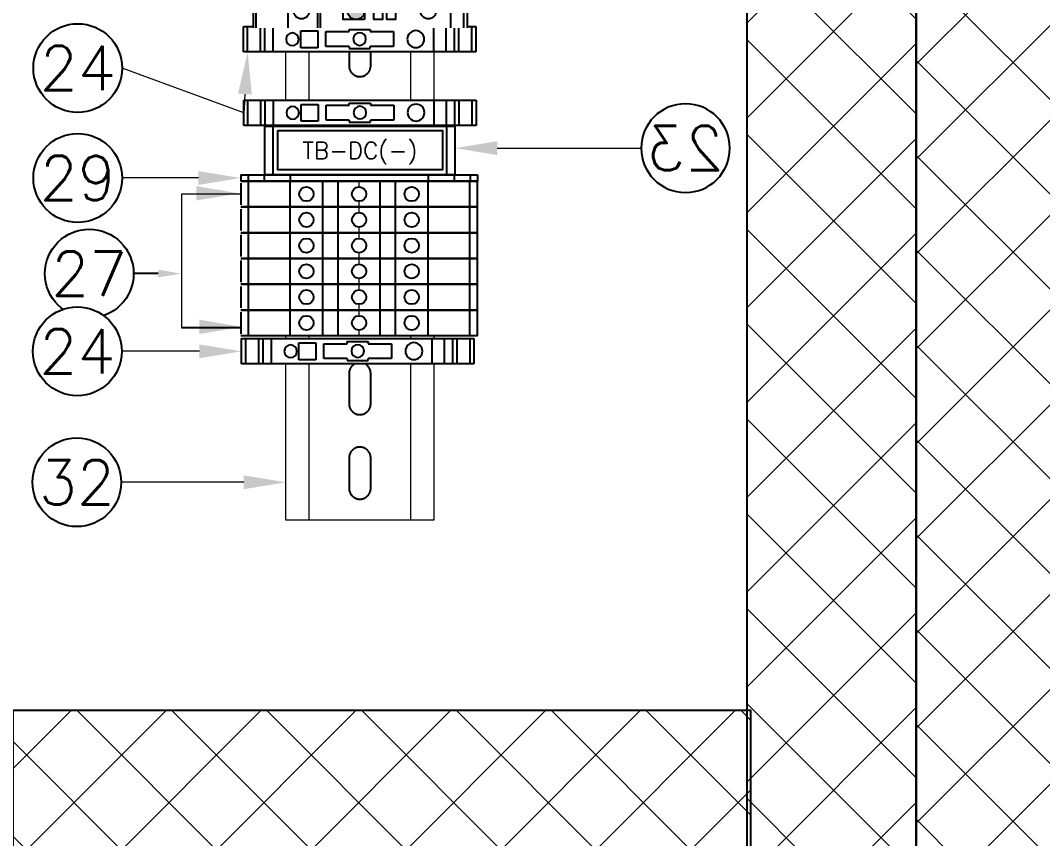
# Model space of a CAD drawing. Header units: millimetres. Extents: x 2205 to 3814, y 620 to 2277.
# Drawn here: x 3064.4 to 3306.3, y 1456.1 to 1649.8 of the extents above; entities that cross this region are included whole.
import ezdxf
from ezdxf import colors
from ezdxf.entities.mleader import LeaderData, LeaderLine
from ezdxf.enums import TextEntityAlignment as Align
from ezdxf.math import Vec2, Vec3

# ---------------------------------------------------------------- set-up
doc = ezdxf.new("R2010")
doc.units = ezdxf.units.MM
doc.set_wipeout_variables(frame=1)
for name, color, linetype, lineweight in [('EL-achurados', 7, 'Continuous', 9), ('EL-componentes', 7, 'Continuous', 25), ('EL-Cotas', 7, 'Continuous', 18)]:
    doc.layers.add(name, color=color, linetype=linetype, lineweight=lineweight)
doc.styles.add('ROMANS', font='romans.shx', dxfattribs={"height": 14})
doc.styles.get("Standard").update_dxf_attribs({"font": 'arial.ttf'})

# ---------------------------------------------------------------- blocks, each defined once
blk = doc.blocks.new('*U30')
blk.add_wipeout([(1.79, 48.55), (243.43, 48.55), (243.43, 13.55), (1.79, 13.55)])
for points in [[(1.78, 48.55), (243.44, 48.55), (243.44, 13.55), (1.78, 13.55)], [(1.79, 43.05), (243.43, 43.05), (243.43, 19.05), (1.79, 19.05), (1.79, 31.05)]]:
    blk.add_lwpolyline(points, close=True)
at = {"layer": 'EL-componentes', "color": 7, "linetype": 'Continuous', "lineweight": 25}
for points in [[(15.76, 33.55), (12.29, 33.55), (8.82, 33.55), (6.04, 33.55), (6.04, 31.05), (6.04, 28.55), (8.82, 28.55), (12.29, 28.55), (15.76, 28.55), (17.37, 28.55), (18.17, 29.8), (18.97, 31.05), (18.17, 32.3), (17.37, 33.55), (15.76, 33.55)], [(35.76, 33.55), (32.29, 33.55), (28.82, 33.55), (26.04, 33.55), (26.04, 31.05), (26.04, 28.55), (28.82, 28.55), (32.29, 28.55), (35.76, 28.55), (37.37, 28.55), (38.17, 29.8), (38.97, 31.05), (38.17, 32.3), (37.37, 33.55), (35.76, 33.55)], [(55.76, 33.55), (52.29, 33.55), (48.82, 33.55), (46.04, 33.55), (46.04, 31.05), (46.04, 28.55), (48.82, 28.55), (52.29, 28.55), (55.76, 28.55), (57.37, 28.55), (58.17, 29.8), (58.97, 31.05), (58.17, 32.3), (57.37, 33.55), (55.76, 33.55)], [(75.76, 33.55), (72.29, 33.55), (68.82, 33.55), (66.04, 33.55), (66.04, 31.05), (66.04, 28.55), (68.82, 28.55), (72.29, 28.55), (75.76, 28.55), (77.37, 28.55), (78.17, 29.8), (78.97, 31.05), (78.17, 32.3), (77.37, 33.55), (75.76, 33.55)], [(95.76, 33.55), (92.29, 33.55), (88.82, 33.55), (86.04, 33.55), (86.04, 31.05), (86.04, 28.55), (88.82, 28.55), (92.29, 28.55), (95.76, 28.55), (97.37, 28.55), (98.17, 29.8), (98.97, 31.05), (98.17, 32.3), (97.37, 33.55), (95.76, 33.55)], [(115.76, 33.55), (112.29, 33.55), (108.82, 33.55), (106.04, 33.55), (106.04, 31.05), (106.04, 28.55), (108.82, 28.55), (112.29, 28.55), (115.76, 28.55), (117.37, 28.55), (118.17, 29.8), (118.97, 31.05), (118.17, 32.3), (117.37, 33.55), (115.76, 33.55)], [(135.76, 33.55), (132.29, 33.55), (128.82, 33.55), (126.04, 33.55), (126.04, 31.05), (126.04, 28.55), (128.82, 28.55), (132.29, 28.55), (135.76, 28.55), (137.37, 28.55), (138.17, 29.8), (138.97, 31.05), (138.17, 32.3), (137.37, 33.55), (135.76, 33.55)], [(155.76, 33.55), (152.29, 33.55), (148.82, 33.55), (146.04, 33.55), (146.04, 31.05), (146.04, 28.55), (148.82, 28.55), (152.29, 28.55), (155.76, 28.55), (157.37, 28.55), (158.17, 29.8), (158.97, 31.05), (158.17, 32.3), (157.37, 33.55), (155.76, 33.55)], [(175.76, 33.55), (172.29, 33.55), (168.82, 33.55), (166.04, 33.55), (166.04, 31.05), (166.04, 28.55), (168.82, 28.55), (172.29, 28.55), (175.76, 28.55), (177.37, 28.55), (178.17, 29.8), (178.97, 31.05), (178.17, 32.3), (177.37, 33.55), (175.76, 33.55)], [(195.76, 33.55), (192.29, 33.55), (188.82, 33.55), (186.04, 33.55), (186.04, 31.05), (186.04, 28.55), (188.82, 28.55), (192.29, 28.55), (195.76, 28.55), (197.37, 28.55), (198.17, 29.8), (198.97, 31.05), (198.17, 32.3), (197.37, 33.55), (195.76, 33.55)], [(215.76, 33.55), (212.29, 33.55), (208.82, 33.55), (206.04, 33.55), (206.04, 31.05), (206.04, 28.55), (208.82, 28.55), (212.29, 28.55), (215.76, 28.55), (217.37, 28.55), (218.17, 29.8), (218.97, 31.05), (218.17, 32.3), (217.37, 33.55), (215.76, 33.55)], [(235.76, 33.55), (232.29, 33.55), (228.82, 33.55), (226.04, 33.55), (226.04, 31.05), (226.04, 28.55), (228.82, 28.55), (232.29, 28.55), (235.76, 28.55), (237.37, 28.55), (238.17, 29.8), (238.97, 31.05), (238.17, 32.3), (237.37, 33.55), (235.76, 33.55)]]:
    blk.add_rational_spline(points, [1, 1, 1, 0.707107250279, 1, 0.707107250279, 1, 1, 1, 0.866024791583, 1, 0.866024791583, 1, 0.866024791583, 1], degree=2, knots=[0, 0, 0, 1, 1, 2.570795, 2.570795, 4.14159, 4.14159, 5.14159, 5.14159, 6.18879, 6.18879, 7.23599, 7.23599, 8.28319, 8.28319, 8.28319], dxfattribs=at)
blk = doc.blocks.new('1492-erl35')
at = {"color": 7, "linetype": 'Continuous', "lineweight": 20}
blk.add_wipeout([(0, -27.5), (6, -27.5), (6, 27.5), (0, 27.5)], dxfattribs=at).dxf.layer = 'EL-componentes'
at = {"layer": 'EL-componentes', "color": 7, "linetype": 'Continuous'}
for p, q in [((6, 27.5), (0, 27.5)), ((0, 27.5), (0, -27.5)), ((6, -27.5), (6, 27.5)), ((6, 26.5), (0, 26.5)), ((0, 23.5), (6, 23.5)), ((0, 22.5), (6, 22.5)), ((0, 20.5), (6, 20.5)), ((6, 17.5), (0, 17.5)), ((4.8, 8), (1.3, 8)), ((1.3, 8), (1.3, 2.5)), ((4.8, 2.5), (4.8, 8)), ((0.8, -2.5), (0.8, 2.5)), ((0.8, 2.5), (1.3, 2.5)), ((5.3, 2.5), (4.8, 2.5)), ((5.3, -2.5), (5.3, 2.5)), ((1.3, -2.5), (0.8, -2.5)), ((1.3, -2.5), (1.3, -8)), ((4.8, -8), (4.8, -2.5)), ((4.8, -8), (4.8, -2.5)), ((4.8, -2.5), (5.3, -2.5)), ((1.3, -8), (4.8, -8)), ((5, -9.91), (1, -9.91)), ((1, -9.91), (1, -13.91)), ((5, -13.91), (5, -9.91)), ((1, -13.91), (5, -13.91)), ((6, -20.5), (0, -20.5)), ((6, -22.5), (0, -22.5)), ((6, -23.5), (0, -23.5)), ((0, -26.5), (6, -26.5)), ((0, -27.5), (6, -27.5))]:
    blk.add_line(p, q, dxfattribs=at)
for centre, radius in [((3.05, 13.29), 2), ((3.05, 0), 1.5), ((3, -15.9), 1.5)]:
    blk.add_circle(centre, radius, dxfattribs=at)
blk = doc.blocks.new('1492-GM35')
at = {"linetype": 'Continuous'}
blk.add_wipeout([(-22.5, 0), (-22.5, -11.5), (22.5, -11.5), (22.5, 0)], dxfattribs=at).dxf.layer = 'EL-componentes'
at = {"layer": 'EL-componentes', "linetype": 'Continuous'}
for p, q in [((-22.5, -11.5), (-22.5, 0)), ((-22.5, 0), (22.5, 0)), ((-20.5, -11.5), (-20.5, 0)), ((20.5, 0), (20.5, -11.5)), ((22.5, 0), (22.5, -11.5)), ((22.5, -11.5), (-22.5, -11.5))]:
    blk.add_line(p, q, dxfattribs=at)
blk.add_lwpolyline([(-19.44, -1.03), (19.58, -1.03), (19.58, -10.35), (-19.44, -10.35)], close=True, dxfattribs=at)
blk = doc.blocks.new('1492-J4')
at = {"color": 7, "linetype": 'Continuous', "lineweight": 25}
blk.add_wipeout([(-3.05, 28), (3.05, 28), (3.05, -28), (-3.05, -28)], dxfattribs=at).dxf.layer = 'EL-componentes'
at = {"layer": 'EL-componentes', "color": 7, "linetype": 'Continuous', "lineweight": 25}
for p, q in [((-3.05, -28), (-3.05, 28)), ((2.55, 28), (-2.55, 28)), ((3.05, 28), (3.05, -28)), ((3.05, 26.28), (-3.05, 26.28)), ((3.05, 16.37), (-3.05, 16.37)), ((-3.05, 8.56), (3.05, 8.56)), ((3.05, 5.01), (-3.05, 5.01)), ((3.05, -4.91), (-3.05, -4.91)), ((-3.05, -8.58), (3.05, -8.58)), ((-3.05, -16.35), (3.05, -16.35)), ((-3.05, -26.23), (3.05, -26.23)), ((-3.05, -28), (3.05, -28))]:
    blk.add_line(p, q, dxfattribs=at)
at = {"layer": 'EL-componentes', "color": 8, "linetype": 'Continuous', "lineweight": 5}
for p, q in [((-3.05, 0), (-1.7, 0)), ((1.7, 0), (3.05, 0))]:
    blk.add_line(p, q, dxfattribs=at)
at = {"layer": 'EL-componentes', "color": 7, "linetype": 'Continuous', "lineweight": 25}
for centre in [(0, 12.47), (0, 0), (0, -12.45)]:
    blk.add_circle(centre, 1.7, dxfattribs=at)
blk = doc.blocks.new('1492-EBJ3')
at = {"color": 0, "lineweight": 25}
blk.add_wipeout([(-28, -1.5), (-28, 0), (28, 0), (28, -1.5)], dxfattribs=at)
for p, q in [((-28, 0), (28, 0)), ((-28, 0), (-28, -1.5)), ((-26.27, 0), (-26.27, -1.5)), ((-22.5, 0), (-22.5, -1.5)), ((-16.36, 0), (-16.36, -1.5)), ((28, -1.5), (-28, -1.5)), ((16.36, 0), (16.36, -1.5)), ((22.5, 0), (22.5, -1.5)), ((26.27, 0), (26.27, -1.5)), ((28, 0), (28, -1.5))]:
    blk.add_line(p, q, dxfattribs=at)
blk = doc.blocks.new('_TagCircle')
at = {"linetype": 'Continuous', "transparency": 16777216}
blk.add_wipeout([(-0.094, 3), (-0.282, 2.988), (-0.47, 2.965), (-0.655, 2.929), (-0.837, 2.882), (-1.017, 2.824), (-1.192, 2.755), (-1.363, 2.674), (-1.528, 2.584), (-1.687, 2.482), (-1.84, 2.372), (-1.985, 2.251), (-2.122, 2.122), (-2.251, 1.985), (-2.372, 1.84), (-2.482, 1.687), (-2.584, 1.528), (-2.674, 1.363), (-2.755, 1.192), (-2.824, 1.017), (-2.882, 0.837), (-2.929, 0.655), (-2.965, 0.47), (-2.988, 0.282), (-3, 0.094), (-3, -0.094), (-2.988, -0.282), (-2.965, -0.47), (-2.929, -0.655), (-2.882, -0.837), (-2.824, -1.017), (-2.755, -1.192), (-2.674, -1.363), (-2.584, -1.528), (-2.482, -1.687), (-2.372, -1.84), (-2.251, -1.985), (-2.122, -2.122), (-1.985, -2.251), (-1.84, -2.372), (-1.687, -2.482), (-1.528, -2.584), (-1.363, -2.674), (-1.192, -2.755), (-1.017, -2.824), (-0.837, -2.882), (-0.655, -2.929), (-0.47, -2.965), (-0.282, -2.988), (-0.094, -3), (0, -3), (0.094, -3), (0.282, -2.988), (0.47, -2.965), (0.655, -2.929), (0.837, -2.882), (1.017, -2.824), (1.192, -2.755), (1.363, -2.674), (1.528, -2.584), (1.687, -2.482), (1.84, -2.372), (1.985, -2.251), (1.985, -2.251), (2.122, -2.122), (2.251, -1.985), (2.372, -1.84), (2.482, -1.687), (2.584, -1.528), (2.674, -1.363), (2.755, -1.192), (2.824, -1.017), (2.882, -0.837), (2.929, -0.655), (2.965, -0.47), (2.988, -0.282), (3, 0), (3, 0.094), (2.988, 0.282), (2.976, 0.376), (2.965, 0.47), (2.929, 0.655), (2.882, 0.837), (2.824, 1.017), (2.755, 1.192), (2.674, 1.363), (2.584, 1.528), (2.482, 1.687), (2.372, 1.84), (2.251, 1.985), (2.122, 2.122), (1.985, 2.251), (1.84, 2.372), (1.687, 2.482), (1.548, 2.584), (1.363, 2.674), (1.192, 2.755), (1.017, 2.824), (0.837, 2.882), (0.655, 2.929), (0.47, 2.965), (0.282, 2.988), (0.094, 3)], dxfattribs=at)
at = {"color": 0, "linetype": 'ByBlock', "lineweight": -2, "transparency": 16777216}
blk.add_circle((0, 0), 3, dxfattribs=at)
at = {"layer": 'EL-Cotas', "color": 0, "transparency": 16777216, "style": 'ROMANS'}
blk.add_attdef('#', text='', height=3, dxfattribs=at).set_placement((0, -1.5), align=Align.CENTER)
blk = doc.blocks.new('*U35')
at = {"layer": 'EL-achurados'}
h = blk.add_hatch(dxfattribs=at)
h.set_pattern_fill('ANSI37', color=256, scale=5)
h.set_pattern_definition([(45, (-3422.403, -342.605), (-11.22532, 11.22532), []), (135, (-3422.403, -342.605), (-11.22532, -11.22532), [])])
h.paths.add_polyline_path([(0, 0), (174.54, 0), (174.54, -40), (0, -40)])
at = {"layer": 'EL-componentes'}
blk.add_lwpolyline([(0, 0), (174.54, 0), (174.54, -40), (0, -40)], close=True, dxfattribs=at)
blk = doc.blocks.new('*U38')
at = {"layer": 'EL-achurados'}
h = blk.add_hatch(dxfattribs=at)
h.set_pattern_fill('ANSI37', color=256, scale=5)
h.set_pattern_definition([(45, (-3556.94, -1282.605), (-11.22532, 11.22532), []), (135, (-3556.94, -1282.605), (-11.22532, -11.22532), [])])
h.paths.add_polyline_path([(0, 0), (40, 0), (40, -980), (0, -980)])
at = {"layer": 'EL-componentes'}
blk.add_lwpolyline([(0, 0), (40, 0), (40, -980), (0, -980)], close=True, dxfattribs=at)
blk = doc.blocks.new('*U42')
at = {"layer": 'EL-achurados'}
h = blk.add_hatch(dxfattribs=at)
h.set_pattern_fill('ANSI37', color=256, scale=5)
h.set_pattern_definition([(45, (-3536.94, -1222.605), (-11.22532, 11.22532), []), (135, (-3536.94, -1222.605), (-11.22532, -11.22532), [])])
h.paths.add_polyline_path([(0, 0), (60, 0), (60, -920), (0, -920)])
at = {"layer": 'EL-componentes'}
blk.add_lwpolyline([(0, 0), (60, 0), (60, -920), (0, -920)], close=True, dxfattribs=at)
blk = doc.blocks.new('1492-WFB424')
at = {"linetype": 'Continuous', "lineweight": 25}
blk.add_wipeout([(-25.34, 0), (-25.34, -8), (25.34, -8), (25.34, 0)], dxfattribs=at)
h = blk.add_hatch(color=1, dxfattribs=at)
h.dxf.hatch_style = 1
h.paths.add_polyline_path([(-3.08, -4, 1), (0.92, -4, 1)])
for p, q in [((-25.34, -8), (-25.34, 0)), ((-24.69, -8), (-24.69, 0)), ((-17.12, -8), (-17.12, 0)), ((-10.15, -8), (-10.15, 0)), ((-9.5, -8), (-9.5, 0)), ((21.35, -8), (21.35, 0)), ((24.41, -8), (24.41, 0)), ((24.46, -8), (24.46, 0)), ((25.34, -8), (25.34, 0))]:
    blk.add_line(p, q, dxfattribs=at)
for points in [[(0.92, -6), (-4.12, -6), (-4.12, -2), (0.92, -2)], [(3.12, -2), (5.21, -2), (5.21, -6), (3.12, -6)], [(6.21, -2), (8.29, -2), (8.29, -6), (6.21, -6)]]:
    blk.add_lwpolyline(points, close=True, dxfattribs=at)
for centre in [(-13.98, -4), (16.03, -4)]:
    blk.add_circle(centre, 1.85, dxfattribs=at)
at = {"color": 1, "linetype": 'Continuous', "lineweight": 25}
blk.add_circle((-1.08, -4), 2, dxfattribs=at)

msp = doc.modelspace()

# ---------------------------------------------------------------- block references
at = {"color": 1, "linetype": 'Continuous', "lineweight": 25}
for name, p in [('*U38', (3236.389, 1839.036)), ('*U42', (3276.389, 1779.036)), ('*U35', (3062.628, 1486.503))]:
    msp.add_blockref(name, p, dxfattribs=at)
at = {"layer": 'EL-Cotas', "color": 7, "linetype": 'Continuous', "lineweight": 5, "ltscale": 0.1, "rotation": 270}
msp.add_blockref('*U30', (3113.656, 1774.944), dxfattribs=at)

# ---------------------------------------------------------------- leaders
at = {"color": 7, "linetype": 'Continuous', "lineweight": 5, "ltscale": 0.1}
ml = msp.add_multileader_block('Standard', dxfattribs=at)
ml.set_content('_TagCircle', color=7, scale=3.5)
ml.set_attribute('#', '27', width=0)
ml.set_leader_properties(color=256, linetype='ByLayer', lineweight=-1)
ml.build(insert=Vec2(0, 0))
ml.multileader.update_dxf_attribs({"text_right_attachment_type": 6, "dogleg_length": 1, "arrow_head_size": 5.5, "scale": 2})
ctx = ml.context
ctx.base_point, ctx.scale, ctx.char_height, ctx.arrow_head_size, ctx.landing_gap_size, ctx.plane_origin = Vec3(3070.14, 1589.878), 2, 7.5, 5.5, 4, Vec3(3045.05, 1563.268)
ctx.right_attachment = 6
notes = []
notes.append((ctx, [(1, (1, 1, 0), (3093.14, 1589.878), (-1, 0), 2, [(0, [(3102.487, 1589.878)], 0, [])])]))
ctx.block.insert = Vec3(3080.64, 1589.878)
for ctx, leaders in notes:
    for number, flags, end, landing, length, lines in leaders:
        leader = LeaderData()
        leader.index, (leader.has_last_leader_line, leader.has_dogleg_vector, leader.attachment_direction) = number, flags
        leader.last_leader_point, leader.dogleg_vector, leader.dogleg_length = Vec3(end), Vec3(landing), length
        for number, points, colour, breaks in lines:
            line = LeaderLine()
            line.index, line.vertices, line.color, line.breaks = number, Vec3.list(points), colors.encode_raw_color(colour), breaks
            leader.lines.append(line)
        ctx.leaders.append(leader)

# ---------------------------------------------------------------- next in the draw order: block references
at = {"color": 7, "linetype": 'Continuous', "lineweight": 5, "rotation": 90}
msp.add_blockref('1492-J4', (3144.519, 1608.698), dxfattribs=at)
at = {"layer": 'EL-componentes', "xscale": -1, "rotation": 270}
for p in [(3144.634, 1642.334), (3144.198, 1568.473)]:
    msp.add_blockref('1492-erl35', p, dxfattribs=at)
at = {"layer": 'EL-componentes', "ltscale": 0.1}
ref = msp.add_blockref('1492-GM35', (3144.701, 1624.748), dxfattribs=at)
ref.add_attrib('TB', 'TB-DC(-)', dxfattribs={"layer": '0', "color": 7, "linetype": 'Continuous', "ltscale": 0.1, "height": 4, "style": 'ROMANS'}).set_placement((3144.701, 1618.998), align=Align.MIDDLE_CENTER)

# ---------------------------------------------------------------- next in the draw order: leaders
at = {"layer": 'EL-Cotas', "color": 7, "linetype": 'Continuous', "lineweight": 5, "ltscale": 0.1}
ml = msp.add_multileader_block('Standard', dxfattribs=at)
ml.set_content('_TagCircle', color=7, scale=3.5)
ml.set_attribute('#', '32', width=0)
ml.set_leader_properties(color=256, linetype='ByLayer', lineweight=-1)
ml.build(insert=Vec2(0, 0))
ml.multileader.update_dxf_attribs({"has_dogleg": 0, "text_right_attachment_type": 6, "dogleg_length": 1, "arrow_head_size": 10, "scale": 2})
ctx = ml.context
ctx.base_point, ctx.scale, ctx.char_height, ctx.arrow_head_size, ctx.landing_gap_size, ctx.plane_origin = Vec3(3067.2, 1540.475), 2, 8, 10, 4, Vec3(3115.381, 1548.257)
ctx.right_attachment = 6
notes = []
notes.append((ctx, [(0, (1, 1, 0), (3090.2, 1540.475), (-1, 0), 2, [(0, [(3127.201, 1540.475)], 0, [])])]))
ctx.block.insert = Vec3(3077.7, 1540.475)
for ctx, leaders in notes:
    for number, flags, end, landing, length, lines in leaders:
        leader = LeaderData()
        leader.index, (leader.has_last_leader_line, leader.has_dogleg_vector, leader.attachment_direction) = number, flags
        leader.last_leader_point, leader.dogleg_vector, leader.dogleg_length = Vec3(end), Vec3(landing), length
        for number, points, colour, breaks in lines:
            line = LeaderLine()
            line.index, line.vertices, line.color, line.breaks = number, Vec3.list(points), colors.encode_raw_color(colour), breaks
            leader.lines.append(line)
        ctx.leaders.append(leader)

# ---------------------------------------------------------------- next in the draw order: block references
at = {"color": 7, "linetype": 'Continuous', "lineweight": 5, "rotation": 90}
msp.add_blockref('1492-J4', (3144.519, 1602.598), dxfattribs=at)
at = {"layer": 'EL-componentes', "xscale": -1, "rotation": 270}
msp.add_blockref('1492-erl35', (3144.701, 1624.922), dxfattribs=at)
at = {"layer": 'EL-componentes'}
msp.add_blockref('1492-EBJ3', (3144.519, 1613.248), dxfattribs=at)

# ---------------------------------------------------------------- next in the draw order: linework, layer by layer
at = {"layer": 'EL-Cotas', "color": 7, "linetype": 'Continuous', "lineweight": 5}
msp.add_solid([(3105.976, 1607.172), (3116.105, 1608.861), (3105.976, 1610.577)], dxfattribs=at)

# ---------------------------------------------------------------- next in the draw order: block references
at = {"color": 7, "linetype": 'Continuous', "lineweight": 5, "rotation": 90}
msp.add_blockref('1492-J4', (3144.519, 1596.498), dxfattribs=at)

# ---------------------------------------------------------------- next in the draw order: leaders
at = {"layer": 'EL-Cotas', "color": 7, "linetype": 'Continuous', "lineweight": 5, "ltscale": 0.1}
ml = msp.add_multileader_block('Standard', dxfattribs=at)
ml.set_content('_TagCircle', color=7, scale=3.5)
ml.set_attribute('#', '24', width=0)
ml.set_leader_properties(color=256, linetype='ByLayer', lineweight=-1)
ml.build(insert=Vec2(0, 0))
ml.multileader.update_dxf_attribs({"has_dogleg": 0, "text_right_attachment_type": 6, "dogleg_length": 1, "arrow_head_size": 10, "scale": 2})
ctx = ml.context
ctx.base_point, ctx.scale, ctx.char_height, ctx.arrow_head_size, ctx.landing_gap_size, ctx.plane_origin = Vec3(3067.428, 1638.515), 2, 8, 10, 4, Vec3(3117.61, 1668.099)
ctx.right_attachment = 6
notes = []
notes.append((ctx, [(0, (1, 1, 0), (3090.428, 1638.515), (-1, 0), 2, [(1, [(3118.134, 1642.334), (3117.201, 1627.922)], 0, [])])]))
ctx.block.insert = Vec3(3077.928, 1638.515)
ml = msp.add_multileader_block('Standard', dxfattribs=at)
ml.set_content('_TagCircle', color=7, scale=-3.5)
ml.set_attribute('#', '23', width=0)
ml.set_leader_properties(color=256, linetype='ByLayer', lineweight=-1)
ml.build(insert=Vec2(0, 0))
ml.multileader.update_dxf_attribs({"has_dogleg": 0, "text_right_attachment_type": 6, "dogleg_length": 1, "arrow_head_size": 10, "scale": 2})
ctx = ml.context
ctx.base_point, ctx.scale, ctx.char_height, ctx.arrow_head_size, ctx.landing_gap_size, ctx.plane_origin = Vec3(3211.28, 1619.563), 2, 8, 10, 4, Vec3(3175.669, 1619.563)
ctx.right_attachment, ctx.text_align_type = 6, 2
notes.append((ctx, [(0, (1, 1, 0), (3209.28, 1619.563), (1, 0), 2, [(0, [(3167.201, 1619.563)], 0, [])])]))
ctx.block.insert, ctx.block.scale = Vec3(3221.78, 1619.563), Vec3(-3.5, 3.5, 3.5)
ml = msp.add_multileader_block('Standard', dxfattribs=at)
ml.set_content('_TagCircle', color=7, scale=3.5)
ml.set_attribute('#', '29', width=0)
ml.set_leader_properties(color=256, linetype='ByLayer', lineweight=-1)
ml.build(insert=Vec2(0, 0))
ml.multileader.update_dxf_attribs({"has_dogleg": 0, "text_right_attachment_type": 6, "dogleg_length": 1, "arrow_head_size": 10, "scale": 2})
ctx = ml.context
ctx.base_point, ctx.scale, ctx.char_height, ctx.arrow_head_size, ctx.landing_gap_size, ctx.plane_origin = Vec3(3067.428, 1612.498), 2, 8, 10, 4, Vec3(3117.61, 1612.114)
ctx.right_attachment = 6
notes.append((ctx, [(0, (1, 1, 0), (3090.428, 1612.498), (-1, 0), 2, [(0, [(3116.464, 1612.498)], 0, [])])]))
ctx.block.insert = Vec3(3077.928, 1612.498)
for ctx, leaders in notes:
    for number, flags, end, landing, length, lines in leaders:
        leader = LeaderData()
        leader.index, (leader.has_last_leader_line, leader.has_dogleg_vector, leader.attachment_direction) = number, flags
        leader.last_leader_point, leader.dogleg_vector, leader.dogleg_length = Vec3(end), Vec3(landing), length
        for number, points, colour, breaks in lines:
            line = LeaderLine()
            line.index, line.vertices, line.color, line.breaks = number, Vec3.list(points), colors.encode_raw_color(colour), breaks
            leader.lines.append(line)
        ctx.leaders.append(leader)

# ---------------------------------------------------------------- next in the draw order: block references
at = {"color": 7, "linetype": 'Continuous', "lineweight": 5, "rotation": 90}
msp.add_blockref('1492-J4', (3144.519, 1590.398), dxfattribs=at)
at = {"layer": 'EL-componentes'}
msp.add_blockref('1492-WFB424', (3144.863, 1656.012), dxfattribs=at)

# ---------------------------------------------------------------- next in the draw order: block references
at = {"color": 7, "linetype": 'Continuous', "lineweight": 5, "rotation": 90}
msp.add_blockref('1492-J4', (3144.519, 1584.298), dxfattribs=at)

# ---------------------------------------------------------------- next in the draw order: block references
msp.add_blockref('1492-J4', (3144.519, 1578.198), dxfattribs=at)

# ---------------------------------------------------------------- next in the draw order: linework, layer by layer
msp.add_line((3102.487, 1577.126), (3116.519, 1577.126))
at = {"layer": 'EL-Cotas', "color": 7, "linetype": 'Continuous', "lineweight": 5}
for points in [[(3116.519, 1608.698), (3102.487, 1608.698), (3102.487, 1577.126)], [(3116.519, 1575.364), (3118.236, 1575.148)]]:
    msp.add_lwpolyline(points, dxfattribs=at)
msp.add_solid([(3106.68, 1575.565), (3116.809, 1577.254), (3106.68, 1578.97)], dxfattribs=at)

# ---------------------------------------------------------------- next in the draw order: leaders
at = {"layer": 'EL-Cotas', "color": 7, "linetype": 'Continuous', "lineweight": 5, "ltscale": 0.1}
ml = msp.add_multileader_block('Standard', dxfattribs=at)
ml.set_content('_TagCircle', color=7, scale=3.5)
ml.set_attribute('#', '24', width=0)
ml.set_leader_properties(color=256, linetype='ByLayer', lineweight=-1)
ml.build(insert=Vec2(0, 0))
ml.multileader.update_dxf_attribs({"has_dogleg": 0, "text_right_attachment_type": 6, "dogleg_length": 1, "arrow_head_size": 10, "scale": 2})
ctx = ml.context
ctx.base_point, ctx.scale, ctx.char_height, ctx.arrow_head_size, ctx.landing_gap_size, ctx.plane_origin = Vec3(3067.319, 1571.473), 2, 8, 10, 4, Vec3(3116.536, 1579.255)
ctx.right_attachment = 6
notes = []
notes.append((ctx, [(0, (1, 1, 0), (3090.319, 1571.473), (-1, 0), 2, [(0, [(3116.698, 1571.473)], 0, [])])]))
ctx.block.insert = Vec3(3077.819, 1571.473)
for ctx, leaders in notes:
    for number, flags, end, landing, length, lines in leaders:
        leader = LeaderData()
        leader.index, (leader.has_last_leader_line, leader.has_dogleg_vector, leader.attachment_direction) = number, flags
        leader.last_leader_point, leader.dogleg_vector, leader.dogleg_length = Vec3(end), Vec3(landing), length
        for number, points, colour, breaks in lines:
            line = LeaderLine()
            line.index, line.vertices, line.color, line.breaks = number, Vec3.list(points), colors.encode_raw_color(colour), breaks
            leader.lines.append(line)
        ctx.leaders.append(leader)

doc.saveas('drawing.dxf')
